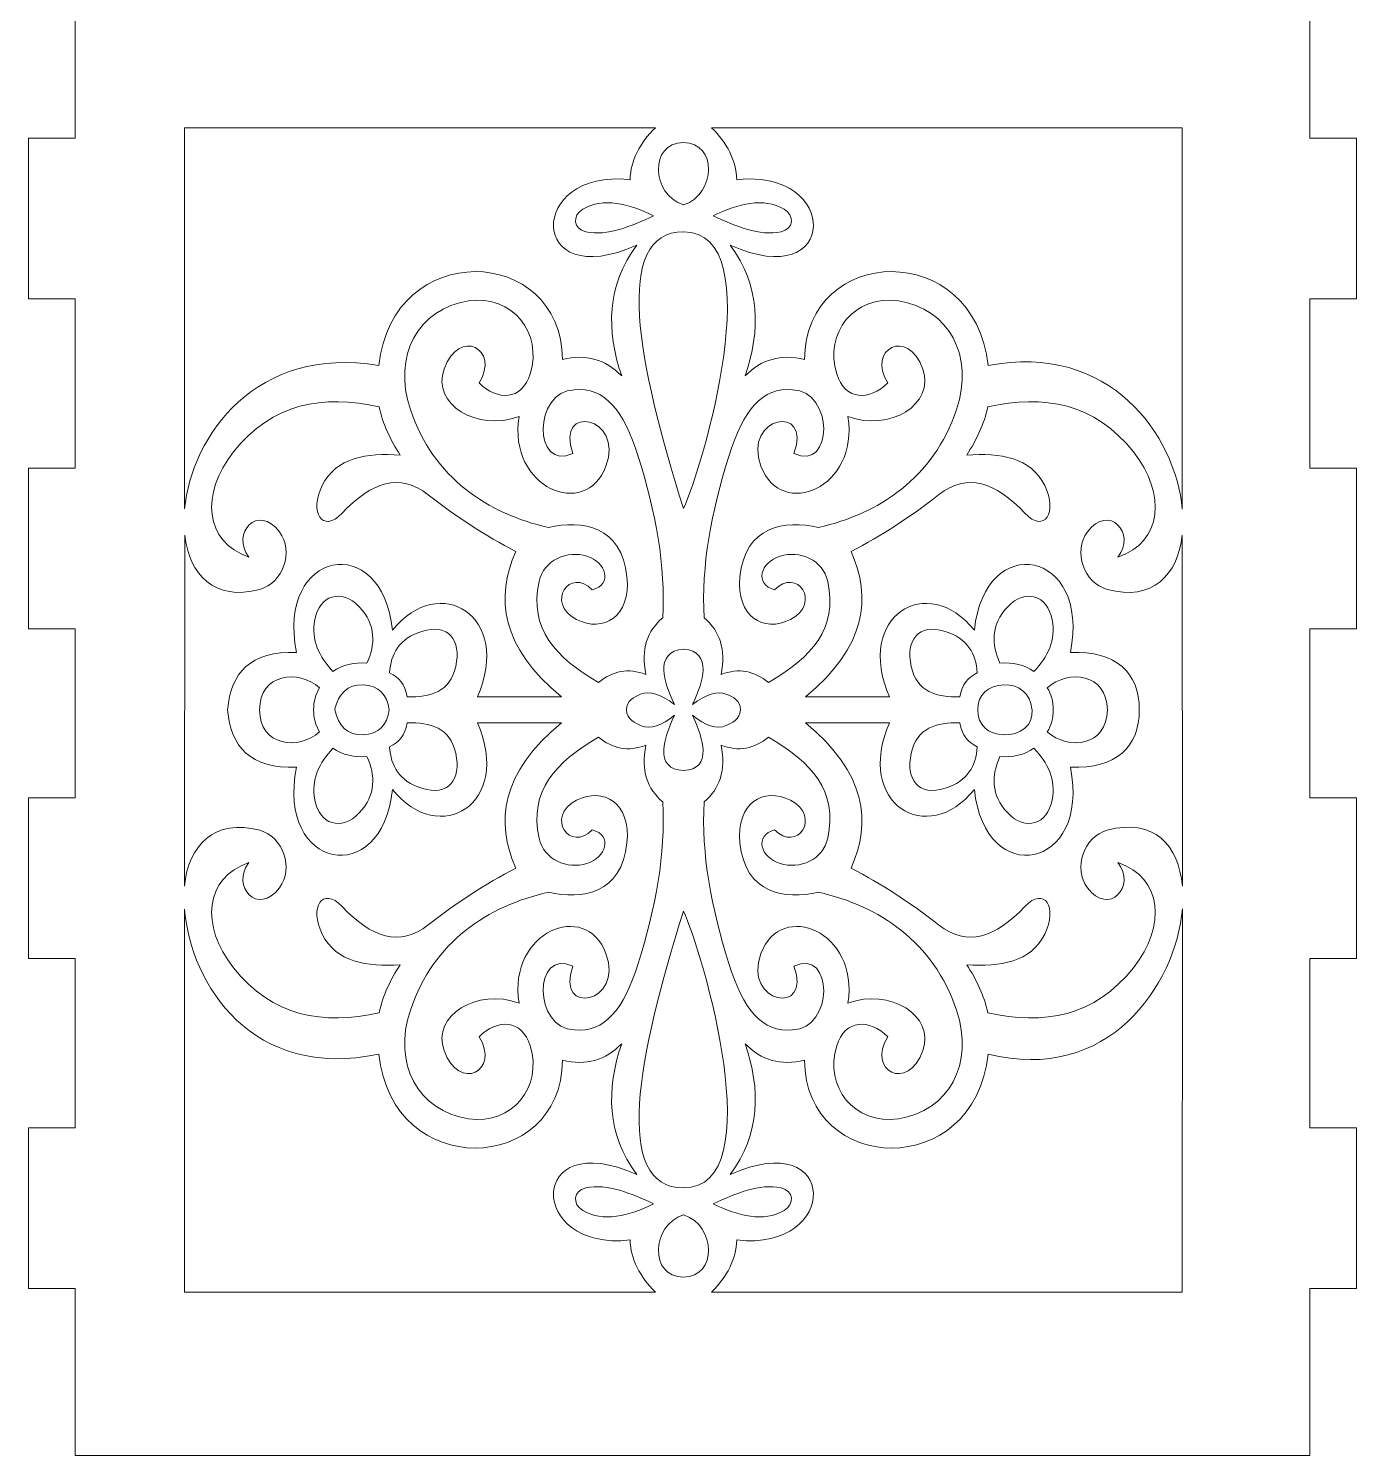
# Model space of a CAD drawing. Header units: centimetres. Extents: x -29.3 to 30.8, y -32.6 to 26.7.
# Drawn here: x -8.68 to 10.11, y -32.62 to -12.43 of the extents above; entities that cross this region are included whole.
import ezdxf

# ---------------------------------------------------------------- set-up
doc = ezdxf.new("R2010")
doc.units = ezdxf.units.CM
doc.header["$MEASUREMENT"] = 0
doc.layers.add('Camada 1', color=7, linetype='Continuous')

msp = doc.modelspace()

# ---------------------------------------------------------------- linework, layer by layer
at = {"layer": 'Camada 1', "color": 240, "lineweight": 9}
msp.add_open_spline([(-5.33159, -11.37354), (-5.33159, -11.37354), (-2.81016, -11.37354), (-2.81016, -11.37354), (-2.81016, -11.37354), (-2.81016, -11.37354), (-2.81016, -12.05242), (-2.81016, -12.05242), (-2.81016, -12.05242), (-2.81016, -12.05242), (-0.21866, -12.05242), (-0.21866, -12.05242), (-0.21866, -12.05242), (-0.21866, -12.05242), (-0.21866, -11.37354), (-0.21866, -11.37354), (-0.21866, -11.37354), (-0.21866, -11.37354), (2.29276, -11.37354), (2.29276, -11.37354), (2.29276, -11.37354), (2.29276, -11.37354), (2.29276, -12.05242), (2.29276, -12.05242), (2.29276, -12.05242), (2.29276, -12.05242), (4.89429, -12.05242), (4.89429, -12.05242), (4.89429, -12.05242), (4.89429, -12.05242), (4.89429, -11.37354), (4.89429, -11.37354), (4.89429, -11.37354), (4.89429, -11.37354), (7.40569, -11.37354), (7.40569, -11.37354), (7.40569, -11.37354), (7.40569, -11.37354), (7.40569, -12.05242), (7.40569, -12.05242), (7.40569, -12.05242), (7.40569, -12.05242), (9.44724, -12.05242), (9.44724, -12.05242), (9.44724, -12.05242), (9.44724, -12.05242), (9.44748, -13.98671), (9.44748, -13.98671), (9.44748, -13.98671), (9.44748, -13.98671), (10.10711, -13.98671), (10.10711, -13.98671), (10.10711, -13.98671), (10.10711, -13.98671), (10.10711, -16.25957), (10.10711, -16.25957), (10.10711, -16.25957), (10.10711, -16.25957), (9.44748, -16.25957), (9.44748, -16.25957), (9.44748, -16.25957), (9.44748, -16.25957), (9.44748, -18.65356), (9.44748, -18.65356), (9.44748, -18.65356), (9.44748, -18.65356), (10.10711, -18.65356), (10.10711, -18.65356), (10.10711, -18.65356), (10.10711, -18.65356), (10.10711, -20.9269), (10.10711, -20.9269), (10.10711, -20.9269), (10.10711, -20.9269), (9.44748, -20.9269), (9.44748, -20.9269), (9.44748, -20.9269), (9.44748, -20.9269), (9.44748, -23.32038), (9.44748, -23.32038), (9.44748, -23.32038), (9.44748, -23.32038), (10.10711, -23.32038), (10.10711, -23.32038), (10.10711, -23.32038), (10.10711, -23.32038), (10.10711, -25.59373), (10.10711, -25.59373), (10.10711, -25.59373), (10.10711, -25.59373), (9.44748, -25.59373), (9.44748, -25.59373), (9.44748, -25.59373), (9.44748, -25.59373), (9.44748, -27.98721), (9.44748, -27.98721), (9.44748, -27.98721), (9.44748, -27.98721), (10.10711, -27.98721), (10.10711, -27.98721), (10.10711, -27.98721), (10.10711, -27.98721), (10.10711, -30.26005), (10.10711, -30.26005), (10.10711, -30.26005), (10.10711, -30.26005), (9.44748, -30.26005), (9.44748, -30.26005), (9.44748, -30.26005), (9.44748, -30.26005), (9.44724, -32.62354), (9.44724, -32.62354), (9.44724, -32.62354), (3.49853, -32.62354), (-2.07443, -32.62354), (-8.02315, -32.62354), (-8.02315, -32.62354), (-8.02315, -32.62354), (-8.02292, -30.26005), (-8.02292, -30.26005), (-8.02292, -30.26005), (-8.02292, -30.26005), (-8.68277, -30.26005), (-8.68277, -30.26005), (-8.68277, -30.26005), (-8.68277, -30.26005), (-8.68277, -27.98721), (-8.68277, -27.98721), (-8.68277, -27.98721), (-8.68277, -27.98721), (-8.02292, -27.98721), (-8.02292, -27.98721), (-8.02292, -27.98721), (-8.02292, -27.98721), (-8.02292, -25.59373), (-8.02292, -25.59373), (-8.02292, -25.59373), (-8.02292, -25.59373), (-8.68277, -25.59373), (-8.68277, -25.59373), (-8.68277, -25.59373), (-8.68277, -25.59373), (-8.68277, -23.32038), (-8.68277, -23.32038), (-8.68277, -23.32038), (-8.68277, -23.32038), (-8.02292, -23.32038), (-8.02292, -23.32038), (-8.02292, -23.32038), (-8.02292, -23.32038), (-8.02292, -20.9269), (-8.02292, -20.9269), (-8.02292, -20.9269), (-8.02292, -20.9269), (-8.68277, -20.9269), (-8.68277, -20.9269), (-8.68277, -20.9269), (-8.68277, -20.9269), (-8.68277, -18.65356), (-8.68277, -18.65356), (-8.68277, -18.65356), (-8.68277, -18.65356), (-8.02292, -18.65356), (-8.02292, -18.65356), (-8.02292, -18.65356), (-8.02292, -18.65356), (-8.02292, -16.25957), (-8.02292, -16.25957), (-8.02292, -16.25957), (-8.02292, -16.25957), (-8.68277, -16.25957), (-8.68277, -16.25957), (-8.68277, -16.25957), (-8.68277, -16.25957), (-8.68277, -13.98671), (-8.68277, -13.98671), (-8.68277, -13.98671), (-8.68277, -13.98671), (-8.02292, -13.98671), (-8.02292, -13.98671), (-8.02292, -13.98671), (-8.02292, -13.98671), (-8.02315, -12.05242), (-8.02315, -12.05242), (-8.02315, -12.05242), (-8.02315, -12.05242), (-5.33159, -12.05242), (-5.33159, -12.05242), (-5.33159, -12.05242), (-5.33159, -12.05242), (-5.33159, -11.37354), (-5.33159, -11.37354)], degree=3, knots=[0, 0, 0, 0, 0.02040816, 0.02040816, 0.02040816, 0.02040816, 0.04081633, 0.04081633, 0.04081633, 0.04081633, 0.06122449, 0.06122449, 0.06122449, 0.06122449, 0.08163265, 0.08163265, 0.08163265, 0.08163265, 0.10204082, 0.10204082, 0.10204082, 0.10204082, 0.12244898, 0.12244898, 0.12244898, 0.12244898, 0.14285714, 0.14285714, 0.14285714, 0.14285714, 0.16326531, 0.16326531, 0.16326531, 0.16326531, 0.18367347, 0.18367347, 0.18367347, 0.18367347, 0.20408163, 0.20408163, 0.20408163, 0.20408163, 0.2244898, 0.2244898, 0.2244898, 0.2244898, 0.24489796, 0.24489796, 0.24489796, 0.24489796, 0.26530612, 0.26530612, 0.26530612, 0.26530612, 0.28571429, 0.28571429, 0.28571429, 0.28571429, 0.30612245, 0.30612245, 0.30612245, 0.30612245, 0.32653061, 0.32653061, 0.32653061, 0.32653061, 0.34693878, 0.34693878, 0.34693878, 0.34693878, 0.36734694, 0.36734694, 0.36734694, 0.36734694, 0.3877551, 0.3877551, 0.3877551, 0.3877551, 0.40816327, 0.40816327, 0.40816327, 0.40816327, 0.42857143, 0.42857143, 0.42857143, 0.42857143, 0.44897959, 0.44897959, 0.44897959, 0.44897959, 0.46938776, 0.46938776, 0.46938776, 0.46938776, 0.48979592, 0.48979592, 0.48979592, 0.48979592, 0.51020408, 0.51020408, 0.51020408, 0.51020408, 0.53061224, 0.53061224, 0.53061224, 0.53061224, 0.55102041, 0.55102041, 0.55102041, 0.55102041, 0.57142857, 0.57142857, 0.57142857, 0.57142857, 0.59183673, 0.59183673, 0.59183673, 0.59183673, 0.6122449, 0.6122449, 0.6122449, 0.6122449, 0.63265306, 0.63265306, 0.63265306, 0.63265306, 0.65306122, 0.65306122, 0.65306122, 0.65306122, 0.67346939, 0.67346939, 0.67346939, 0.67346939, 0.69387755, 0.69387755, 0.69387755, 0.69387755, 0.71428571, 0.71428571, 0.71428571, 0.71428571, 0.73469388, 0.73469388, 0.73469388, 0.73469388, 0.75510204, 0.75510204, 0.75510204, 0.75510204, 0.7755102, 0.7755102, 0.7755102, 0.7755102, 0.79591837, 0.79591837, 0.79591837, 0.79591837, 0.81632653, 0.81632653, 0.81632653, 0.81632653, 0.83673469, 0.83673469, 0.83673469, 0.83673469, 0.85714286, 0.85714286, 0.85714286, 0.85714286, 0.87755102, 0.87755102, 0.87755102, 0.87755102, 0.89795918, 0.89795918, 0.89795918, 0.89795918, 0.91836735, 0.91836735, 0.91836735, 0.91836735, 0.93877551, 0.93877551, 0.93877551, 0.93877551, 0.95918367, 0.95918367, 0.95918367, 0.95918367, 1, 1, 1, 1], dxfattribs=at)
at = {"layer": 'Camada 1', "color": 250, "lineweight": 20}
for points, knots in [([(-6.47445, -19.23214), (-6.47445, -19.23214), (-6.47464, -13.84009), (-6.47464, -13.84009), (-6.47464, -13.84009), (-6.47464, -13.84009), (0.1864, -13.83843), (0.1864, -13.83843), (0.1864, -13.83843), (-0.03311, -14.05477), (-0.16259, -14.29734), (-0.17057, -14.57305), (-0.17057, -14.57305), (-1.63317, -14.40422), (-1.63081, -16.19909), (-0.07637, -15.49883), (-0.07637, -15.49883), (-0.5056, -16.07611), (-0.50831, -16.7009), (-0.28963, -17.35037), (-0.28963, -17.35037), (-0.5169, -17.11656), (-0.79446, -17.03377), (-1.12751, -17.11758), (-1.12751, -17.11758), (-1.14158, -15.48616), (-3.53918, -15.4038), (-3.72542, -17.20421), (-3.72542, -17.20421), (-5.45711, -16.90245), (-6.3774, -18.19779), (-6.47445, -19.23214)], [0, 0, 0, 0, 0.11111111, 0.11111111, 0.11111111, 0.11111111, 0.22222222, 0.22222222, 0.22222222, 0.22222222, 0.33333333, 0.33333333, 0.33333333, 0.33333333, 0.44444444, 0.44444444, 0.44444444, 0.44444444, 0.55555556, 0.55555556, 0.55555556, 0.55555556, 0.66666667, 0.66666667, 0.66666667, 0.66666667, 0.77777778, 0.77777778, 0.77777778, 0.77777778, 1, 1, 1, 1]), ([(0.9821, -13.83843), (0.9821, -13.83843), (7.64316, -13.84009), (7.64316, -13.84009), (7.64316, -13.84009), (7.64316, -13.84009), (7.64316, -19.23382), (7.64316, -19.23382), (7.64316, -19.23382), (7.5471, -18.18637), (6.61516, -16.86865), (4.89395, -17.20421), (4.89395, -17.20421), (4.7077, -15.4038), (2.3101, -15.48616), (2.29603, -17.11758), (2.29603, -17.11758), (1.96299, -17.03377), (1.68543, -17.11656), (1.45815, -17.35037), (1.45815, -17.35037), (1.67684, -16.7009), (1.67412, -16.07611), (1.24489, -15.49883), (1.24489, -15.49883), (2.79933, -16.19909), (2.80169, -14.40422), (1.33909, -14.57305), (1.33909, -14.57305), (1.33111, -14.29734), (1.20163, -14.05477), (0.9821, -13.83843)], [0, 0, 0, 0, 0.11111111, 0.11111111, 0.11111111, 0.11111111, 0.22222222, 0.22222222, 0.22222222, 0.22222222, 0.33333333, 0.33333333, 0.33333333, 0.33333333, 0.44444444, 0.44444444, 0.44444444, 0.44444444, 0.55555556, 0.55555556, 0.55555556, 0.55555556, 0.66666667, 0.66666667, 0.66666667, 0.66666667, 0.77777778, 0.77777778, 0.77777778, 0.77777778, 1, 1, 1, 1]), ([(0.58426, -14.93093), (0.58665, -14.93065), (0.58752, -14.93032), (0.58839, -14.93002), (0.58839, -14.93002), (1.05069, -14.77065), (1.06389, -14.04691), (0.58426, -14.04823), (0.58426, -14.04823), (0.09679, -14.04958), (0.12515, -14.78149), (0.58426, -14.93093)], [0, 0, 0, 0, 0.25, 0.25, 0.25, 0.25, 0.5, 0.5, 0.5, 0.5, 1, 1, 1, 1]), ([(0.16237, -15.08507), (-0.16048, -15.23014), (-0.48675, -15.37686), (-0.79698, -15.30975), (-0.79698, -15.30975), (-0.97576, -15.27108), (-0.99196, -15.0804), (-0.83912, -14.98926), (-0.83912, -14.98926), (-0.55326, -14.81881), (-0.19228, -14.91095), (0.16237, -15.08507)], [0, 0, 0, 0, 0.25, 0.25, 0.25, 0.25, 0.5, 0.5, 0.5, 0.5, 1, 1, 1, 1]), ([(1.00615, -15.08507), (1.329, -15.23014), (1.65527, -15.37686), (1.9655, -15.30975), (1.9655, -15.30975), (2.14428, -15.27108), (2.16048, -15.0804), (2.00764, -14.98926), (2.00764, -14.98926), (1.72178, -14.81881), (1.3608, -14.91095), (1.00615, -15.08507)], [0, 0, 0, 0, 0.25, 0.25, 0.25, 0.25, 0.5, 0.5, 0.5, 0.5, 1, 1, 1, 1]), ([(0.58426, -19.22556), (0.84685, -18.67022), (1.84037, -15.3097), (0.58426, -15.31), (0.58426, -15.31), (-0.42661, -15.31022), (-0.06158, -17.18261), (0.58426, -19.22556)], [0, 0, 0, 0, 0.33333333, 0.33333333, 0.33333333, 0.33333333, 1, 1, 1, 1]), ([(0.0524, -21.57319), (-0.19783, -21.47775), (-0.41956, -21.52246), (-0.6169, -21.68688), (-0.6169, -21.68688), (-1.22798, -21.32754), (-1.60399, -20.93406), (-1.45745, -20.2584), (-1.45745, -20.2584), (-1.39058, -19.95013), (-1.05827, -19.81335), (-0.78328, -19.89932), (-0.78328, -19.89932), (-0.50387, -19.98666), (-0.41607, -20.29425), (-0.70615, -20.37674), (-0.70615, -20.37674), (-1.01552, -20.04919), (-1.38121, -20.55906), (-0.92926, -20.7936), (-0.92926, -20.7936), (-0.54723, -20.99184), (-0.15903, -20.75092), (-0.21532, -20.19266), (-0.21532, -20.19266), (-0.28788, -19.47306), (-0.84782, -19.38275), (-1.32587, -19.49427), (-1.32587, -19.49427), (-2.18647, -19.29586), (-2.94965, -18.79922), (-3.27924, -17.8268), (-3.27924, -17.8268), (-3.5384, -17.06221), (-3.16593, -16.39545), (-2.45624, -16.28926), (-2.45624, -16.28926), (-1.83294, -16.19601), (-1.40623, -16.74377), (-1.58365, -17.31789), (-1.58365, -17.31789), (-1.70289, -17.70375), (-2.04714, -17.70268), (-2.3075, -17.44783), (-2.3075, -17.44783), (-2.00725, -16.97313), (-2.59136, -16.65427), (-2.80329, -17.25293), (-2.80329, -17.25293), (-2.98014, -17.75249), (-2.33211, -18.14061), (-1.74231, -17.92425), (-1.74231, -17.92425), (-1.90379, -18.9392), (-0.79886, -19.38806), (-0.51275, -18.62804), (-0.51275, -18.62804), (-0.24601, -17.91947), (-1.24201, -17.72998), (-0.97879, -18.44939), (-0.97879, -18.44939), (-1.5432, -18.70206), (-1.54582, -17.5613), (-0.95896, -17.54528), (-0.95896, -17.54528), (-0.53025, -17.50271), (-0.25958, -17.83852), (-0.05663, -18.48729), (-0.05663, -18.48729), (0.19144, -19.28023), (0.33456, -20.03219), (0.29042, -20.77193), (0.29042, -20.77193), (0.07366, -20.95716), (-0.02169, -21.21472), (0.0524, -21.57319)], [0, 0, 0, 0, 0.05, 0.05, 0.05, 0.05, 0.1, 0.1, 0.1, 0.1, 0.15, 0.15, 0.15, 0.15, 0.2, 0.2, 0.2, 0.2, 0.25, 0.25, 0.25, 0.25, 0.3, 0.3, 0.3, 0.3, 0.35, 0.35, 0.35, 0.35, 0.4, 0.4, 0.4, 0.4, 0.45, 0.45, 0.45, 0.45, 0.5, 0.5, 0.5, 0.5, 0.55, 0.55, 0.55, 0.55, 0.6, 0.6, 0.6, 0.6, 0.65, 0.65, 0.65, 0.65, 0.7, 0.7, 0.7, 0.7, 0.75, 0.75, 0.75, 0.75, 0.8, 0.8, 0.8, 0.8, 0.85, 0.85, 0.85, 0.85, 0.9, 0.9, 0.9, 0.9, 1, 1, 1, 1]), ([(1.11612, -21.57319), (1.36635, -21.47775), (1.58808, -21.52246), (1.78543, -21.68688), (1.78543, -21.68688), (2.3965, -21.32754), (2.77252, -20.93406), (2.62597, -20.2584), (2.62597, -20.2584), (2.5591, -19.95013), (2.22679, -19.81335), (1.9518, -19.89932), (1.9518, -19.89932), (1.67239, -19.98666), (1.5846, -20.29425), (1.87467, -20.37674), (1.87467, -20.37674), (2.18404, -20.04919), (2.54973, -20.55906), (2.09777, -20.7936), (2.09777, -20.7936), (1.71575, -20.99184), (1.32755, -20.75092), (1.38384, -20.19266), (1.38384, -20.19266), (1.45641, -19.47306), (2.01634, -19.38275), (2.49439, -19.49427), (2.49439, -19.49427), (3.35499, -19.29586), (4.11817, -18.79922), (4.44777, -17.8268), (4.44777, -17.8268), (4.70692, -17.06221), (4.33445, -16.39545), (3.62476, -16.28926), (3.62476, -16.28926), (3.00146, -16.19601), (2.57476, -16.74377), (2.75217, -17.31789), (2.75217, -17.31789), (2.87141, -17.70375), (3.21566, -17.70268), (3.47602, -17.44783), (3.47602, -17.44783), (3.17577, -16.97313), (3.75988, -16.65427), (3.97181, -17.25293), (3.97181, -17.25293), (4.14866, -17.75249), (3.50063, -18.14061), (2.91083, -17.92425), (2.91083, -17.92425), (3.07231, -18.9392), (1.96738, -19.38806), (1.68127, -18.62804), (1.68127, -18.62804), (1.41453, -17.91947), (2.41053, -17.72998), (2.14731, -18.44939), (2.14731, -18.44939), (2.71172, -18.70206), (2.71434, -17.5613), (2.12748, -17.54528), (2.12748, -17.54528), (1.69877, -17.50271), (1.4281, -17.83852), (1.22515, -18.48729), (1.22515, -18.48729), (0.97709, -19.28023), (0.83397, -20.03219), (0.8781, -20.77193), (0.8781, -20.77193), (1.09486, -20.95716), (1.1902, -21.21472), (1.11612, -21.57319)], [0, 0, 0, 0, 0.05, 0.05, 0.05, 0.05, 0.1, 0.1, 0.1, 0.1, 0.15, 0.15, 0.15, 0.15, 0.2, 0.2, 0.2, 0.2, 0.25, 0.25, 0.25, 0.25, 0.3, 0.3, 0.3, 0.3, 0.35, 0.35, 0.35, 0.35, 0.4, 0.4, 0.4, 0.4, 0.45, 0.45, 0.45, 0.45, 0.5, 0.5, 0.5, 0.5, 0.55, 0.55, 0.55, 0.55, 0.6, 0.6, 0.6, 0.6, 0.65, 0.65, 0.65, 0.65, 0.7, 0.7, 0.7, 0.7, 0.75, 0.75, 0.75, 0.75, 0.8, 0.8, 0.8, 0.8, 0.85, 0.85, 0.85, 0.85, 0.9, 0.9, 0.9, 0.9, 1, 1, 1, 1]), ([(-6.47448, -24.567), (-6.47448, -24.567), (-6.47339, -19.60269), (-6.47339, -19.60269), (-6.47339, -19.60269), (-6.40808, -20.15887), (-6.05561, -20.54293), (-5.41224, -20.37074), (-5.41224, -20.37074), (-5.08024, -20.28189), (-4.92579, -19.83207), (-5.13128, -19.5565), (-5.13128, -19.5565), (-5.43448, -19.14988), (-5.82557, -19.57624), (-5.56426, -19.91309), (-5.56426, -19.91309), (-6.19214, -19.69694), (-6.25385, -19.02122), (-5.78306, -18.42502), (-5.78306, -18.42502), (-5.23239, -17.72765), (-4.51429, -17.61247), (-3.72058, -17.78618), (-3.72058, -17.78618), (-3.67228, -18.02944), (-3.56394, -18.25395), (-3.4231, -18.46833), (-3.4231, -18.46833), (-3.89694, -18.43663), (-4.33062, -18.50308), (-4.52805, -18.90143), (-4.52805, -18.90143), (-4.71347, -19.27556), (-4.52564, -19.58521), (-4.24611, -19.29123), (-4.24611, -19.29123), (-3.83022, -18.85383), (-3.4337, -18.71118), (-3.02647, -19.03136), (-3.02647, -19.03136), (-2.62861, -19.34417), (-2.21817, -19.61142), (-1.787, -19.83261), (-1.787, -19.83261), (-2.07885, -20.48379), (-2.00116, -21.18464), (-1.14242, -21.88988), (-1.14242, -21.88988), (-1.14242, -21.88988), (-2.33224, -21.8899), (-2.33224, -21.8899), (-2.33224, -21.8899), (-1.82831, -20.74614), (-2.87118, -20.11675), (-3.53217, -20.94786), (-3.53217, -20.94786), (-3.68016, -19.52955), (-5.18157, -19.8063), (-4.89063, -21.26187), (-4.89063, -21.26187), (-5.54145, -21.23848), (-5.8228, -21.5484), (-5.86602, -22.07311), (-5.86602, -22.07311), (-5.86602, -22.07311), (-5.86609, -22.07394), (-5.86609, -22.07394), (-5.86609, -22.07394), (-5.86609, -22.07394), (-5.86602, -22.07477), (-5.86602, -22.07477), (-5.86602, -22.07477), (-5.8228, -22.59949), (-5.54145, -22.9094), (-4.89063, -22.88602), (-4.89063, -22.88602), (-5.18157, -24.34158), (-3.68016, -24.61833), (-3.53217, -23.20002), (-3.53217, -23.20002), (-2.87118, -24.03113), (-1.82831, -23.40174), (-2.33224, -22.25799), (-2.33224, -22.25799), (-2.33224, -22.25799), (-1.14242, -22.258), (-1.14242, -22.258), (-1.14242, -22.258), (-2.00116, -22.96324), (-2.07885, -23.66409), (-1.787, -24.31527), (-1.787, -24.31527), (-2.21817, -24.53646), (-2.62861, -24.80371), (-3.02647, -25.11652), (-3.02647, -25.11652), (-3.4337, -25.4367), (-3.83022, -25.29406), (-4.24611, -24.85665), (-4.24611, -24.85665), (-4.52564, -24.56267), (-4.71347, -24.87232), (-4.52805, -25.24645), (-4.52805, -25.24645), (-4.33062, -25.6448), (-3.89694, -25.71125), (-3.4231, -25.67956), (-3.4231, -25.67956), (-3.56394, -25.89393), (-3.67228, -26.11844), (-3.72058, -26.3617), (-3.72058, -26.3617), (-4.51429, -26.53541), (-5.23239, -26.42024), (-5.78306, -25.72287), (-5.78306, -25.72287), (-6.25385, -25.12666), (-6.19214, -24.45094), (-5.56426, -24.23479), (-5.56426, -24.23479), (-5.82557, -24.57164), (-5.43448, -24.998), (-5.13128, -24.59139), (-5.13128, -24.59139), (-4.92579, -24.31581), (-5.08055, -23.86758), (-5.41224, -23.77714), (-5.41224, -23.77714), (-6.04727, -23.604), (-6.42538, -23.99608), (-6.47448, -24.567)], [0, 0, 0, 0, 0.02941176, 0.02941176, 0.02941176, 0.02941176, 0.05882353, 0.05882353, 0.05882353, 0.05882353, 0.08823529, 0.08823529, 0.08823529, 0.08823529, 0.11764706, 0.11764706, 0.11764706, 0.11764706, 0.14705882, 0.14705882, 0.14705882, 0.14705882, 0.17647059, 0.17647059, 0.17647059, 0.17647059, 0.20588235, 0.20588235, 0.20588235, 0.20588235, 0.23529412, 0.23529412, 0.23529412, 0.23529412, 0.26470588, 0.26470588, 0.26470588, 0.26470588, 0.29411765, 0.29411765, 0.29411765, 0.29411765, 0.32352941, 0.32352941, 0.32352941, 0.32352941, 0.35294118, 0.35294118, 0.35294118, 0.35294118, 0.38235294, 0.38235294, 0.38235294, 0.38235294, 0.41176471, 0.41176471, 0.41176471, 0.41176471, 0.44117647, 0.44117647, 0.44117647, 0.44117647, 0.47058824, 0.47058824, 0.47058824, 0.47058824, 0.5, 0.5, 0.5, 0.5, 0.52941176, 0.52941176, 0.52941176, 0.52941176, 0.55882353, 0.55882353, 0.55882353, 0.55882353, 0.58823529, 0.58823529, 0.58823529, 0.58823529, 0.61764706, 0.61764706, 0.61764706, 0.61764706, 0.64705882, 0.64705882, 0.64705882, 0.64705882, 0.67647059, 0.67647059, 0.67647059, 0.67647059, 0.70588235, 0.70588235, 0.70588235, 0.70588235, 0.73529412, 0.73529412, 0.73529412, 0.73529412, 0.76470588, 0.76470588, 0.76470588, 0.76470588, 0.79411765, 0.79411765, 0.79411765, 0.79411765, 0.82352941, 0.82352941, 0.82352941, 0.82352941, 0.85294118, 0.85294118, 0.85294118, 0.85294118, 0.88235294, 0.88235294, 0.88235294, 0.88235294, 0.91176471, 0.91176471, 0.91176471, 0.91176471, 0.94117647, 0.94117647, 0.94117647, 0.94117647, 1, 1, 1, 1]), ([(7.64316, -19.60281), (7.64316, -19.60281), (7.64333, -24.56705), (7.64333, -24.56705), (7.64333, -24.56705), (7.59114, -23.99579), (7.24646, -23.59888), (6.58076, -23.77714), (6.58076, -23.77714), (6.24878, -23.86604), (6.09432, -24.31581), (6.2998, -24.59139), (6.2998, -24.59139), (6.603, -24.998), (6.99408, -24.57164), (6.73278, -24.23479), (6.73278, -24.23479), (7.36066, -24.45094), (7.42237, -25.12666), (6.95158, -25.72287), (6.95158, -25.72287), (6.40091, -26.42024), (5.68282, -26.53541), (4.8891, -26.3617), (4.8891, -26.3617), (4.8408, -26.11844), (4.73246, -25.89393), (4.59162, -25.67956), (4.59162, -25.67956), (5.06547, -25.71125), (5.49914, -25.6448), (5.69657, -25.24645), (5.69657, -25.24645), (5.88199, -24.87232), (5.69416, -24.56267), (5.41463, -24.85665), (5.41463, -24.85665), (4.99875, -25.29406), (4.60222, -25.4367), (4.19499, -25.11652), (4.19499, -25.11652), (3.79713, -24.80371), (3.38669, -24.53646), (2.95553, -24.31527), (2.95553, -24.31527), (3.24737, -23.66409), (3.16968, -22.96324), (2.31094, -22.258), (2.31094, -22.258), (2.31094, -22.258), (3.50076, -22.25799), (3.50076, -22.25799), (3.50076, -22.25799), (2.99683, -23.40174), (4.0397, -24.03113), (4.70069, -23.20002), (4.70069, -23.20002), (4.84869, -24.61833), (6.35009, -24.34158), (6.05915, -22.88602), (6.05915, -22.88602), (6.71032, -22.90941), (7.03462, -22.60125), (7.03462, -22.07394), (7.03462, -22.07394), (7.03462, -21.54663), (6.71032, -21.23847), (6.05915, -21.26187), (6.05915, -21.26187), (6.35009, -19.8063), (4.84869, -19.52955), (4.70069, -20.94786), (4.70069, -20.94786), (4.0397, -20.11675), (2.99683, -20.74614), (3.50076, -21.8899), (3.50076, -21.8899), (3.50076, -21.8899), (2.31094, -21.88988), (2.31094, -21.88988), (2.31094, -21.88988), (3.16968, -21.18464), (3.24737, -20.48379), (2.95553, -19.83261), (2.95553, -19.83261), (3.38669, -19.61142), (3.79713, -19.34417), (4.19499, -19.03136), (4.19499, -19.03136), (4.60222, -18.71118), (4.99875, -18.85383), (5.41463, -19.29123), (5.41463, -19.29123), (5.69416, -19.58521), (5.88199, -19.27556), (5.69657, -18.90143), (5.69657, -18.90143), (5.49914, -18.50308), (5.06547, -18.43663), (4.59162, -18.46833), (4.59162, -18.46833), (4.73246, -18.25395), (4.8408, -18.02944), (4.8891, -17.78618), (4.8891, -17.78618), (5.68282, -17.61247), (6.40091, -17.72765), (6.95158, -18.42502), (6.95158, -18.42502), (7.42237, -19.02122), (7.36066, -19.69694), (6.73278, -19.91309), (6.73278, -19.91309), (6.99408, -19.57624), (6.603, -19.14988), (6.2998, -19.5565), (6.2998, -19.5565), (6.09432, -19.83207), (6.2491, -20.28025), (6.58076, -20.37074), (6.58076, -20.37074), (7.2217, -20.54562), (7.57851, -20.16121), (7.64316, -19.60281)], [0, 0, 0, 0, 0.03125, 0.03125, 0.03125, 0.03125, 0.0625, 0.0625, 0.0625, 0.0625, 0.09375, 0.09375, 0.09375, 0.09375, 0.125, 0.125, 0.125, 0.125, 0.15625, 0.15625, 0.15625, 0.15625, 0.1875, 0.1875, 0.1875, 0.1875, 0.21875, 0.21875, 0.21875, 0.21875, 0.25, 0.25, 0.25, 0.25, 0.28125, 0.28125, 0.28125, 0.28125, 0.3125, 0.3125, 0.3125, 0.3125, 0.34375, 0.34375, 0.34375, 0.34375, 0.375, 0.375, 0.375, 0.375, 0.40625, 0.40625, 0.40625, 0.40625, 0.4375, 0.4375, 0.4375, 0.4375, 0.46875, 0.46875, 0.46875, 0.46875, 0.5, 0.5, 0.5, 0.5, 0.53125, 0.53125, 0.53125, 0.53125, 0.5625, 0.5625, 0.5625, 0.5625, 0.59375, 0.59375, 0.59375, 0.59375, 0.625, 0.625, 0.625, 0.625, 0.65625, 0.65625, 0.65625, 0.65625, 0.6875, 0.6875, 0.6875, 0.6875, 0.71875, 0.71875, 0.71875, 0.71875, 0.75, 0.75, 0.75, 0.75, 0.78125, 0.78125, 0.78125, 0.78125, 0.8125, 0.8125, 0.8125, 0.8125, 0.84375, 0.84375, 0.84375, 0.84375, 0.875, 0.875, 0.875, 0.875, 0.90625, 0.90625, 0.90625, 0.90625, 0.9375, 0.9375, 0.9375, 0.9375, 1, 1, 1, 1]), ([(-3.89422, -21.4117), (-4.07622, -21.40063), (-4.23941, -21.43359), (-4.37513, -21.53081), (-4.37513, -21.53081), (-4.57002, -21.32255), (-4.68771, -21.0865), (-4.63294, -20.79994), (-4.63294, -20.79994), (-4.56645, -20.45201), (-4.25761, -20.35206), (-4.00329, -20.61586), (-4.00329, -20.61586), (-3.75996, -20.86827), (-3.77677, -21.15631), (-3.89422, -21.4117)], [0, 0, 0, 0, 0.2, 0.2, 0.2, 0.2, 0.4, 0.4, 0.4, 0.4, 0.6, 0.6, 0.6, 0.6, 1, 1, 1, 1]), ([(5.06274, -21.4117), (5.24474, -21.40063), (5.40793, -21.43359), (5.54366, -21.53081), (5.54366, -21.53081), (5.73855, -21.32255), (5.85624, -21.0865), (5.80147, -20.79994), (5.80147, -20.79994), (5.73497, -20.45201), (5.42613, -20.35206), (5.17182, -20.61586), (5.17182, -20.61586), (4.92848, -20.86827), (4.94529, -21.15631), (5.06274, -21.4117)], [0, 0, 0, 0, 0.2, 0.2, 0.2, 0.2, 0.4, 0.4, 0.4, 0.4, 0.6, 0.6, 0.6, 0.6, 1, 1, 1, 1]), ([(-3.32662, -21.88984), (-3.35595, -21.70907), (-3.43837, -21.62119), (-3.57347, -21.54867), (-3.57347, -21.54867), (-3.55448, -21.28201), (-3.44346, -21.06682), (-3.11735, -20.96437), (-3.11735, -20.96437), (-2.74217, -20.8465), (-2.55633, -21.08115), (-2.63842, -21.45954), (-2.63842, -21.45954), (-2.71668, -21.82018), (-2.99416, -21.89767), (-3.32662, -21.88984)], [0, 0, 0, 0, 0.2, 0.2, 0.2, 0.2, 0.4, 0.4, 0.4, 0.4, 0.6, 0.6, 0.6, 0.6, 1, 1, 1, 1]), ([(4.49514, -21.88984), (4.52447, -21.70907), (4.60689, -21.62119), (4.742, -21.54867), (4.742, -21.54867), (4.723, -21.28201), (4.61198, -21.06682), (4.28587, -20.96437), (4.28587, -20.96437), (3.91069, -20.8465), (3.72485, -21.08115), (3.80695, -21.45954), (3.80695, -21.45954), (3.88519, -21.82018), (4.16268, -21.89767), (4.49514, -21.88984)], [0, 0, 0, 0, 0.2, 0.2, 0.2, 0.2, 0.4, 0.4, 0.4, 0.4, 0.6, 0.6, 0.6, 0.6, 1, 1, 1, 1]), ([(0.58426, -22.93218), (0.58607, -22.93224), (0.58783, -22.93199), (0.58961, -22.93189), (0.58961, -22.93189), (0.58961, -22.93189), (0.59018, -22.93186), (0.59018, -22.93186), (0.59018, -22.93186), (0.78551, -22.9212), (0.86977, -22.8202), (0.86207, -22.64187), (0.86207, -22.64187), (0.85658, -22.51462), (0.80431, -22.34853), (0.71217, -22.14933), (0.71217, -22.14933), (0.89535, -22.29706), (1.0541, -22.35253), (1.18605, -22.29633), (1.18605, -22.29633), (1.2632, -22.26346), (1.38954, -22.20848), (1.38954, -22.07394), (1.38954, -22.07394), (1.38954, -21.9394), (1.2906, -21.89609), (1.18605, -21.85156), (1.18605, -21.85156), (1.0815, -21.80702), (0.89535, -21.85082), (0.71217, -21.99855), (0.71217, -21.99855), (0.80431, -21.79935), (0.85548, -21.6588), (0.86207, -21.50602), (0.86207, -21.50602), (0.86867, -21.35323), (0.7855, -21.22668), (0.59018, -21.21602), (0.59018, -21.21602), (0.59018, -21.21602), (0.58961, -21.21599), (0.58961, -21.21599), (0.58961, -21.21599), (0.58784, -21.21589), (0.58607, -21.21564), (0.58426, -21.21571), (0.58426, -21.21571), (0.38188, -21.22355), (0.29793, -21.35794), (0.30678, -21.51347), (0.30678, -21.51347), (0.31563, -21.669), (0.36601, -21.80324), (0.45635, -21.99855), (0.45635, -21.99855), (0.27538, -21.8526), (0.0923, -21.80714), (-0.01275, -21.84954), (-0.01275, -21.84954), (-0.11782, -21.89194), (-0.22101, -21.93672), (-0.22101, -22.07394), (-0.22101, -22.07394), (-0.22101, -22.21116), (-0.09188, -22.2664), (-0.01275, -22.29834), (-0.01275, -22.29834), (0.11824, -22.3512), (0.27538, -22.29528), (0.45635, -22.14933), (0.45635, -22.14933), (0.36601, -22.34465), (0.31396, -22.50816), (0.30678, -22.63441), (0.30678, -22.63441), (0.29626, -22.81922), (0.38188, -22.92433), (0.58426, -22.93218)], [0, 0, 0, 0, 0.04761905, 0.04761905, 0.04761905, 0.04761905, 0.0952381, 0.0952381, 0.0952381, 0.0952381, 0.14285714, 0.14285714, 0.14285714, 0.14285714, 0.19047619, 0.19047619, 0.19047619, 0.19047619, 0.23809524, 0.23809524, 0.23809524, 0.23809524, 0.28571429, 0.28571429, 0.28571429, 0.28571429, 0.33333333, 0.33333333, 0.33333333, 0.33333333, 0.38095238, 0.38095238, 0.38095238, 0.38095238, 0.42857143, 0.42857143, 0.42857143, 0.42857143, 0.47619048, 0.47619048, 0.47619048, 0.47619048, 0.52380952, 0.52380952, 0.52380952, 0.52380952, 0.57142857, 0.57142857, 0.57142857, 0.57142857, 0.61904762, 0.61904762, 0.61904762, 0.61904762, 0.66666667, 0.66666667, 0.66666667, 0.66666667, 0.71428571, 0.71428571, 0.71428571, 0.71428571, 0.76190476, 0.76190476, 0.76190476, 0.76190476, 0.80952381, 0.80952381, 0.80952381, 0.80952381, 0.85714286, 0.85714286, 0.85714286, 0.85714286, 0.9047619, 0.9047619, 0.9047619, 0.9047619, 1, 1, 1, 1]), ([(-4.56342, -22.38523), (-4.86322, -22.65321), (-5.4137, -22.58749), (-5.4137, -22.07394), (-5.4137, -22.07394), (-5.4137, -21.5604), (-4.86322, -21.49467), (-4.56342, -21.76266), (-4.56342, -21.76266), (-4.67758, -21.93238), (-4.67758, -22.2155), (-4.56342, -22.38523)], [0, 0, 0, 0, 0.25, 0.25, 0.25, 0.25, 0.5, 0.5, 0.5, 0.5, 1, 1, 1, 1]), ([(5.73194, -22.38523), (6.03174, -22.65321), (6.58222, -22.58604), (6.58222, -22.07394), (6.58222, -22.07394), (6.58222, -21.56184), (6.03174, -21.49467), (5.73194, -21.76266), (5.73194, -21.76266), (5.84611, -21.93239), (5.8461, -22.2155), (5.73194, -22.38523)], [0, 0, 0, 0, 0.25, 0.25, 0.25, 0.25, 0.5, 0.5, 0.5, 0.5, 1, 1, 1, 1]), ([(-3.5793, -22.07394), (-3.61031, -22.28887), (-3.72491, -22.41795), (-3.94982, -22.4271), (-3.94982, -22.4271), (-4.17481, -22.43626), (-4.30164, -22.29228), (-4.34778, -22.07394), (-4.34778, -22.07394), (-4.34778, -22.07394), (-4.3464, -22.06167), (-4.3464, -22.06167), (-4.3464, -22.06167), (-4.29916, -21.85284), (-4.17264, -21.71171), (-3.94982, -21.72078), (-3.94982, -21.72078), (-3.72491, -21.72994), (-3.61031, -21.85901), (-3.5793, -22.07394)], [0, 0, 0, 0, 0.16666667, 0.16666667, 0.16666667, 0.16666667, 0.33333333, 0.33333333, 0.33333333, 0.33333333, 0.5, 0.5, 0.5, 0.5, 0.66666667, 0.66666667, 0.66666667, 0.66666667, 1, 1, 1, 1]), ([(5.5163, -22.07394), (5.54127, -22.29634), (5.34333, -22.43626), (5.11834, -22.4271), (5.11834, -22.4271), (4.89344, -22.41796), (4.74782, -22.29152), (4.74782, -22.07394), (4.74782, -22.07394), (4.74782, -21.85636), (4.89344, -21.72993), (5.11834, -21.72078), (5.11834, -21.72078), (5.34116, -21.71171), (5.49096, -21.84817), (5.51492, -22.06167), (5.51492, -22.06167), (5.51492, -22.06167), (5.5163, -22.07394), (5.5163, -22.07394)], [0, 0, 0, 0, 0.16666667, 0.16666667, 0.16666667, 0.16666667, 0.33333333, 0.33333333, 0.33333333, 0.33333333, 0.5, 0.5, 0.5, 0.5, 0.66666667, 0.66666667, 0.66666667, 0.66666667, 1, 1, 1, 1]), ([(-3.32662, -22.25804), (-3.35595, -22.43881), (-3.43837, -22.52669), (-3.57347, -22.59921), (-3.57347, -22.59921), (-3.55448, -22.86587), (-3.44346, -23.08106), (-3.11735, -23.18352), (-3.11735, -23.18352), (-2.74217, -23.30138), (-2.55633, -23.06673), (-2.63842, -22.68834), (-2.63842, -22.68834), (-2.71668, -22.3277), (-2.99416, -22.25022), (-3.32662, -22.25804)], [0, 0, 0, 0, 0.2, 0.2, 0.2, 0.2, 0.4, 0.4, 0.4, 0.4, 0.6, 0.6, 0.6, 0.6, 1, 1, 1, 1]), ([(4.49514, -22.25804), (4.52447, -22.43881), (4.60689, -22.52669), (4.742, -22.59921), (4.742, -22.59921), (4.723, -22.86587), (4.61198, -23.08106), (4.28587, -23.18352), (4.28587, -23.18352), (3.91069, -23.30138), (3.72485, -23.06673), (3.80695, -22.68834), (3.80695, -22.68834), (3.88519, -22.3277), (4.16268, -22.25022), (4.49514, -22.25804)], [0, 0, 0, 0, 0.2, 0.2, 0.2, 0.2, 0.4, 0.4, 0.4, 0.4, 0.6, 0.6, 0.6, 0.6, 1, 1, 1, 1]), ([(0.0524, -22.57469), (-0.19783, -22.67014), (-0.41956, -22.62542), (-0.6169, -22.461), (-0.6169, -22.461), (-1.22798, -22.82034), (-1.60399, -23.21382), (-1.45745, -23.88948), (-1.45745, -23.88948), (-1.39058, -24.19775), (-1.05827, -24.33454), (-0.78328, -24.24857), (-0.78328, -24.24857), (-0.50387, -24.16123), (-0.41607, -23.85364), (-0.70615, -23.77114), (-0.70615, -23.77114), (-1.01552, -24.09869), (-1.38121, -23.58882), (-0.92926, -23.35429), (-0.92926, -23.35429), (-0.54723, -23.15604), (-0.15903, -23.39696), (-0.21532, -23.95522), (-0.21532, -23.95522), (-0.28788, -24.67483), (-0.84782, -24.76514), (-1.32587, -24.65361), (-1.32587, -24.65361), (-2.18647, -24.85202), (-2.94965, -25.34867), (-3.27924, -26.32108), (-3.27924, -26.32108), (-3.5384, -27.08567), (-3.16593, -27.75243), (-2.45624, -27.85862), (-2.45624, -27.85862), (-1.83294, -27.95188), (-1.40623, -27.40411), (-1.58365, -26.82999), (-1.58365, -26.82999), (-1.70289, -26.44413), (-2.04714, -26.4452), (-2.3075, -26.70006), (-2.3075, -26.70006), (-2.00725, -27.17475), (-2.59136, -27.49361), (-2.80329, -26.89496), (-2.80329, -26.89496), (-2.98014, -26.39539), (-2.33211, -26.00727), (-1.74231, -26.22364), (-1.74231, -26.22364), (-1.90379, -25.20869), (-0.79886, -24.75982), (-0.51275, -25.51984), (-0.51275, -25.51984), (-0.24601, -26.22841), (-1.24201, -26.4179), (-0.97879, -25.69849), (-0.97879, -25.69849), (-1.5432, -25.44582), (-1.54582, -26.58658), (-0.95896, -26.6026), (-0.95896, -26.6026), (-0.53025, -26.64518), (-0.25958, -26.30936), (-0.05663, -25.6606), (-0.05663, -25.6606), (0.19144, -24.86766), (0.33456, -24.1157), (0.29042, -23.37596), (0.29042, -23.37596), (0.07366, -23.19072), (-0.02169, -22.93317), (0.0524, -22.57469)], [0, 0, 0, 0, 0.05, 0.05, 0.05, 0.05, 0.1, 0.1, 0.1, 0.1, 0.15, 0.15, 0.15, 0.15, 0.2, 0.2, 0.2, 0.2, 0.25, 0.25, 0.25, 0.25, 0.3, 0.3, 0.3, 0.3, 0.35, 0.35, 0.35, 0.35, 0.4, 0.4, 0.4, 0.4, 0.45, 0.45, 0.45, 0.45, 0.5, 0.5, 0.5, 0.5, 0.55, 0.55, 0.55, 0.55, 0.6, 0.6, 0.6, 0.6, 0.65, 0.65, 0.65, 0.65, 0.7, 0.7, 0.7, 0.7, 0.75, 0.75, 0.75, 0.75, 0.8, 0.8, 0.8, 0.8, 0.85, 0.85, 0.85, 0.85, 0.9, 0.9, 0.9, 0.9, 1, 1, 1, 1]), ([(1.11612, -22.57469), (1.36635, -22.67014), (1.58808, -22.62542), (1.78543, -22.461), (1.78543, -22.461), (2.3965, -22.82034), (2.77252, -23.21382), (2.62597, -23.88948), (2.62597, -23.88948), (2.5591, -24.19775), (2.22679, -24.33454), (1.9518, -24.24857), (1.9518, -24.24857), (1.67239, -24.16123), (1.5846, -23.85364), (1.87467, -23.77114), (1.87467, -23.77114), (2.18404, -24.09869), (2.54973, -23.58882), (2.09777, -23.35429), (2.09777, -23.35429), (1.71575, -23.15604), (1.32755, -23.39696), (1.38384, -23.95522), (1.38384, -23.95522), (1.45641, -24.67483), (2.01634, -24.76514), (2.49439, -24.65361), (2.49439, -24.65361), (3.35499, -24.85202), (4.11817, -25.34867), (4.44777, -26.32108), (4.44777, -26.32108), (4.70692, -27.08567), (4.33445, -27.75243), (3.62476, -27.85862), (3.62476, -27.85862), (3.00146, -27.95188), (2.57476, -27.40411), (2.75217, -26.82999), (2.75217, -26.82999), (2.87141, -26.44413), (3.21566, -26.4452), (3.47602, -26.70006), (3.47602, -26.70006), (3.17577, -27.17475), (3.75988, -27.49361), (3.97181, -26.89496), (3.97181, -26.89496), (4.14866, -26.39539), (3.50063, -26.00727), (2.91083, -26.22364), (2.91083, -26.22364), (3.07231, -25.20869), (1.96738, -24.75982), (1.68127, -25.51984), (1.68127, -25.51984), (1.41453, -26.22841), (2.41053, -26.4179), (2.14731, -25.69849), (2.14731, -25.69849), (2.71172, -25.44582), (2.71434, -26.58658), (2.12748, -26.6026), (2.12748, -26.6026), (1.69877, -26.64518), (1.4281, -26.30936), (1.22515, -25.6606), (1.22515, -25.6606), (0.97709, -24.86766), (0.83397, -24.1157), (0.8781, -23.37596), (0.8781, -23.37596), (1.09486, -23.19072), (1.1902, -22.93317), (1.11612, -22.57469)], [0, 0, 0, 0, 0.05, 0.05, 0.05, 0.05, 0.1, 0.1, 0.1, 0.1, 0.15, 0.15, 0.15, 0.15, 0.2, 0.2, 0.2, 0.2, 0.25, 0.25, 0.25, 0.25, 0.3, 0.3, 0.3, 0.3, 0.35, 0.35, 0.35, 0.35, 0.4, 0.4, 0.4, 0.4, 0.45, 0.45, 0.45, 0.45, 0.5, 0.5, 0.5, 0.5, 0.55, 0.55, 0.55, 0.55, 0.6, 0.6, 0.6, 0.6, 0.65, 0.65, 0.65, 0.65, 0.7, 0.7, 0.7, 0.7, 0.75, 0.75, 0.75, 0.75, 0.8, 0.8, 0.8, 0.8, 0.85, 0.85, 0.85, 0.85, 0.9, 0.9, 0.9, 0.9, 1, 1, 1, 1]), ([(-3.89422, -22.73619), (-4.07622, -22.74725), (-4.23941, -22.7143), (-4.37513, -22.61708), (-4.37513, -22.61708), (-4.57002, -22.82533), (-4.68771, -23.06138), (-4.63294, -23.34795), (-4.63294, -23.34795), (-4.56645, -23.69587), (-4.25761, -23.79582), (-4.00329, -23.53202), (-4.00329, -23.53202), (-3.75996, -23.27961), (-3.77677, -22.99158), (-3.89422, -22.73619)], [0, 0, 0, 0, 0.2, 0.2, 0.2, 0.2, 0.4, 0.4, 0.4, 0.4, 0.6, 0.6, 0.6, 0.6, 1, 1, 1, 1]), ([(5.06274, -22.73619), (5.24474, -22.74725), (5.40793, -22.7143), (5.54366, -22.61708), (5.54366, -22.61708), (5.73855, -22.82533), (5.85624, -23.06138), (5.80147, -23.34795), (5.80147, -23.34795), (5.73497, -23.69587), (5.42613, -23.79582), (5.17182, -23.53202), (5.17182, -23.53202), (4.92848, -23.27961), (4.94529, -22.99158), (5.06274, -22.73619)], [0, 0, 0, 0, 0.2, 0.2, 0.2, 0.2, 0.4, 0.4, 0.4, 0.4, 0.6, 0.6, 0.6, 0.6, 1, 1, 1, 1]), ([(0.1864, -30.31209), (0.1864, -30.31209), (-6.47464, -30.31308), (-6.47464, -30.31308), (-6.47464, -30.31308), (-6.47464, -30.31308), (-6.47452, -24.89435), (-6.47452, -24.89435), (-6.47452, -24.89435), (-6.39065, -25.96036), (-5.51181, -27.32885), (-3.72542, -26.94367), (-3.72542, -26.94367), (-3.53918, -28.74408), (-1.14158, -28.66173), (-1.12751, -27.0303), (-1.12751, -27.0303), (-0.79446, -27.11411), (-0.5169, -27.03132), (-0.28963, -26.79751), (-0.28963, -26.79751), (-0.50831, -27.44698), (-0.5056, -28.07178), (-0.07637, -28.64906), (-0.07637, -28.64906), (-1.63081, -27.94879), (-1.63317, -29.74366), (-0.17057, -29.57483), (-0.17057, -29.57483), (-0.16259, -29.85054), (-0.03311, -30.09311), (0.1864, -30.31209)], [0, 0, 0, 0, 0.11111111, 0.11111111, 0.11111111, 0.11111111, 0.22222222, 0.22222222, 0.22222222, 0.22222222, 0.33333333, 0.33333333, 0.33333333, 0.33333333, 0.44444444, 0.44444444, 0.44444444, 0.44444444, 0.55555556, 0.55555556, 0.55555556, 0.55555556, 0.66666667, 0.66666667, 0.66666667, 0.66666667, 0.77777778, 0.77777778, 0.77777778, 0.77777778, 1, 1, 1, 1]), ([(0.58426, -28.83789), (1.84037, -28.83818), (0.84685, -25.47766), (0.58426, -24.92232), (0.58426, -24.92232), (-0.06158, -26.96527), (-0.42661, -28.83766), (0.58426, -28.83789)], [0, 0, 0, 0, 0.33333333, 0.33333333, 0.33333333, 0.33333333, 1, 1, 1, 1]), ([(7.64343, -24.89152), (7.64343, -24.89152), (7.64316, -30.31308), (7.64316, -30.31308), (7.64316, -30.31308), (7.64316, -30.31308), (0.98211, -30.31209), (0.98211, -30.31209), (0.98211, -30.31209), (1.20163, -30.09311), (1.33111, -29.85054), (1.33909, -29.57483), (1.33909, -29.57483), (2.80169, -29.74366), (2.79933, -27.94879), (1.24489, -28.64906), (1.24489, -28.64906), (1.67412, -28.07178), (1.67684, -27.44698), (1.45815, -26.79751), (1.45815, -26.79751), (1.68543, -27.03132), (1.96299, -27.11411), (2.29603, -27.0303), (2.29603, -27.0303), (2.3101, -28.66173), (4.7077, -28.74408), (4.89395, -26.94367), (4.89395, -26.94367), (6.58613, -27.37332), (7.55394, -25.97387), (7.64343, -24.89152)], [0, 0, 0, 0, 0.11111111, 0.11111111, 0.11111111, 0.11111111, 0.22222222, 0.22222222, 0.22222222, 0.22222222, 0.33333333, 0.33333333, 0.33333333, 0.33333333, 0.44444444, 0.44444444, 0.44444444, 0.44444444, 0.55555556, 0.55555556, 0.55555556, 0.55555556, 0.66666667, 0.66666667, 0.66666667, 0.66666667, 0.77777778, 0.77777778, 0.77777778, 0.77777778, 1, 1, 1, 1]), ([(0.16237, -29.06281), (-0.16048, -28.91775), (-0.48675, -28.77102), (-0.79698, -28.83813), (-0.79698, -28.83813), (-0.97576, -28.8768), (-0.99196, -29.06748), (-0.83912, -29.15862), (-0.83912, -29.15862), (-0.55326, -29.32907), (-0.19228, -29.23693), (0.16237, -29.06281)], [0, 0, 0, 0, 0.25, 0.25, 0.25, 0.25, 0.5, 0.5, 0.5, 0.5, 1, 1, 1, 1]), ([(1.00615, -29.06281), (1.329, -28.91775), (1.65527, -28.77102), (1.9655, -28.83813), (1.9655, -28.83813), (2.14428, -28.8768), (2.16048, -29.06748), (2.00764, -29.15862), (2.00764, -29.15862), (1.72178, -29.32907), (1.3608, -29.23693), (1.00615, -29.06281)], [0, 0, 0, 0, 0.25, 0.25, 0.25, 0.25, 0.5, 0.5, 0.5, 0.5, 1, 1, 1, 1]), ([(0.58426, -30.09965), (1.06971, -30.09999), (1.04243, -29.37439), (0.59136, -29.21889), (0.59136, -29.21889), (0.59136, -29.21889), (0.58839, -29.21786), (0.58839, -29.21786), (0.58839, -29.21786), (0.58752, -29.21756), (0.58656, -29.21621), (0.58426, -29.21695), (0.58426, -29.21695), (0.12489, -29.36542), (0.09679, -30.09932), (0.58426, -30.09965)], [0, 0, 0, 0, 0.2, 0.2, 0.2, 0.2, 0.4, 0.4, 0.4, 0.4, 0.6, 0.6, 0.6, 0.6, 1, 1, 1, 1])]:
    msp.add_open_spline(points, degree=3, knots=knots, dxfattribs=at)

doc.saveas('drawing.dxf')
